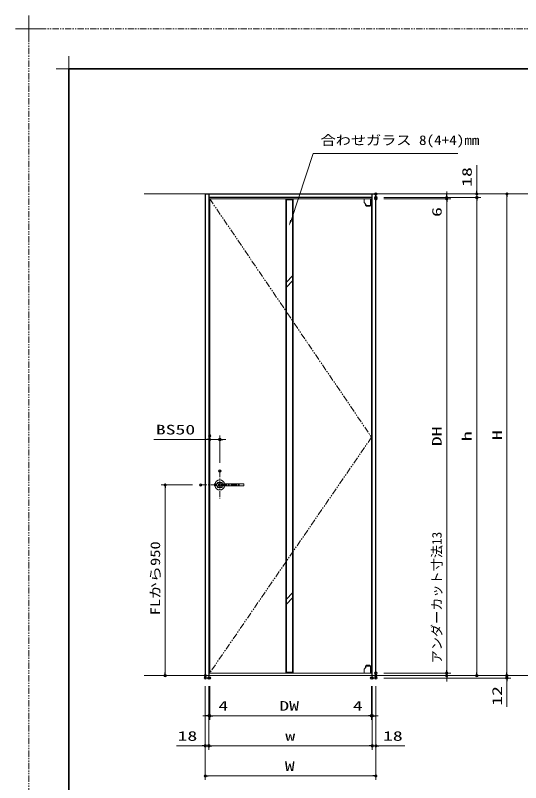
# Model space of a CAD drawing. Units: millimetres, scale not verified. Extents: x -1306 to 1306, y -607 to 607.
# Drawn here: x -1306 to -803, y -157 to 607 of the extents above; entities that cross this region are included whole.
import ezdxf
from ezdxf.enums import TextEntityAlignment as Align

# ---------------------------------------------------------------- set-up
doc = ezdxf.new("R2010")
doc.units = ezdxf.units.MM
doc.header["$LTSCALE"] = 5
doc.header["$PDMODE"] = 32
doc.header["$PDSIZE"] = 2.5
for name, pattern in [('USER1', [2.5, 1.25, -0.25, 0.25, -0.25, 0.25, -0.25]), ('USER2', [0.375, 0.25, -0.125]), ('USER3', [2, 1.25, -0.25, 0.25, -0.25])]:
    doc.linetypes.add(name, pattern=pattern)
for name, color, linetype, lineweight in [('0-1_線(白)', 7, 'Continuous', 30), ('0-2_線(水)', 4, 'Continuous', 9), ('0-3_線(黄)', 2, 'Continuous', 15), ('0-4_二点鎖線', 4, 'USER1', 9), ('0-5_点線(水)', 4, 'USER2', 9), ('0-6_寸法線', 3, 'Continuous', 13), ('0-7_0', 3, 'Continuous', 25), ('0-8_DEFPOINTS', 7, 'Continuous', 5), ('0-B_中心線', 3, 'USER3', 9), ('0-C_陰線', 1, 'USER1', 9), ('0-D_図面枠', 7, 'Continuous', 35), ('0-E_一般', 7, 'Continuous', 5)]:
    doc.layers.add(name, color=color, linetype=linetype, lineweight=lineweight)
doc.styles.add('ＭＳ ゴシック', font='')
doc.styles.get('ＭＳ ゴシック').set_extended_font_data('MS Gothic')

# ---------------------------------------------------------------- blocks, each defined once
blk = doc.blocks.new('_DOT')
at = {"layer": '0-7_0'}
blk.add_line((-2.5, 0), (-5, 0), dxfattribs=at)
for points in [[(0, 0), (-2.5, 0), (-2.48, 0.313)], [(0, 0), (-2.48, -0.313), (-2.5, 0)], [(0, 0), (-2.48, 0.313), (-2.421, 0.622)], [(0, 0), (-2.421, -0.622), (-2.48, -0.313)], [(0, 0), (-2.421, 0.622), (-2.324, 0.92)], [(0, 0), (-2.324, -0.92), (-2.421, -0.622)], [(0, 0), (-2.324, 0.92), (-2.191, 1.204)], [(0, 0), (-2.191, -1.204), (-2.324, -0.92)], [(0, 0), (-2.191, 1.204), (-2.023, 1.469)], [(0, 0), (-2.023, -1.469), (-2.191, -1.204)], [(0, 0), (-2.023, 1.469), (-1.822, 1.711)], [(0, 0), (-1.822, -1.711), (-2.023, -1.469)], [(0, 0), (-1.822, 1.711), (-1.594, 1.926)], [(0, 0), (-1.594, -1.926), (-1.822, -1.711)], [(0, 0), (-1.594, 1.926), (-1.34, 2.111)], [(0, 0), (-1.34, -2.111), (-1.594, -1.926)], [(0, 0), (-1.34, 2.111), (-1.064, 2.262)], [(0, 0), (-1.064, -2.262), (-1.34, -2.111)], [(0, 0), (-1.064, 2.262), (-0.773, 2.378)], [(0, 0), (-0.773, -2.378), (-1.064, -2.262)], [(0, 0), (-0.773, 2.378), (-0.468, 2.456)], [(0, 0), (-0.468, -2.456), (-0.773, -2.378)], [(0, 0), (-0.468, 2.456), (-0.157, 2.495)], [(0, 0), (-0.157, -2.495), (-0.468, -2.456)], [(0, 0), (-0.157, 2.495), (0.157, 2.495)], [(0, 0), (0.157, -2.495), (-0.157, -2.495)], [(0, 0), (0.157, 2.495), (0.468, 2.456)], [(0, 0), (0.468, 2.456), (0.773, 2.378)], [(0, 0), (0.773, 2.378), (1.064, 2.262)], [(0, 0), (1.064, 2.262), (1.34, 2.111)], [(0, 0), (1.34, 2.111), (1.594, 1.926)], [(0, 0), (1.594, 1.926), (1.822, 1.711)], [(0, 0), (1.822, 1.711), (2.023, 1.469)], [(0, 0), (2.023, 1.469), (2.191, 1.204)], [(0, 0), (2.191, 1.204), (2.324, 0.92)], [(0, 0), (2.324, 0.92), (2.421, 0.622)], [(0, 0), (2.421, 0.622), (2.48, 0.313)], [(0, 0), (2.48, 0.313), (2.5, 0)], [(0, 0), (0.468, -2.456), (0.157, -2.495)], [(0, 0), (0.773, -2.378), (0.468, -2.456)], [(0, 0), (1.064, -2.262), (0.773, -2.378)], [(0, 0), (1.34, -2.111), (1.064, -2.262)], [(0, 0), (1.594, -1.926), (1.34, -2.111)], [(0, 0), (1.822, -1.711), (1.594, -1.926)], [(0, 0), (2.023, -1.469), (1.822, -1.711)], [(0, 0), (2.191, -1.204), (2.023, -1.469)], [(0, 0), (2.324, -0.92), (2.191, -1.204)], [(0, 0), (2.421, -0.622), (2.324, -0.92)], [(0, 0), (2.48, -0.313), (2.421, -0.622)], [(0, 0), (2.5, 0), (2.48, -0.313)]]:
    blk.add_solid(points, dxfattribs=at)
blk = doc.blocks.new('グループ-13-1')
at = {"layer": '0-E_一般'}
for p, q in [((62041.6, -14029.5), (62041.6, -13365.5)), ((61709.6, -13697.5), (62373.6, -13697.5))]:
    blk.add_line(p, q, dxfattribs=at)

msp = doc.modelspace()

# ---------------------------------------------------------------- linework, layer by layer
at = {"layer": '0-1_線(白)'}
for p, q in [((-1116.927, 429.285), (-1116.927, -50.715)), ((-1116.927, 429.285), (-946.927, 429.285)), ((-1113.327, 429.285), (-1113.327, -50.715)), ((-950.527, -50.715), (-950.527, 429.285)), ((-946.927, -50.715), (-946.927, 429.285)), ((-950.527, 425.685), (-1113.327, 425.685))]:
    msp.add_line(p, q, dxfattribs=at)
at = {"layer": '0-2_線(水)'}
for p, q in [((-1036.727, -48.115), (-1036.727, 424.485)), ((-1036.027, -48.115), (-1036.027, 424.485)), ((-1036.027, 423.585), (-1030.027, 423.585)), ((-1030.027, 424.485), (-1030.027, -48.115)), ((-1029.327, 424.485), (-1029.327, -48.115)), ((-958.727, 421.031), (-958.727, 424.485)), ((-958.633, 420.773), (-956.666, 418.437)), ((-952.127, 417.95), (-952.127, 424.485)), ((-951.327, -48.115), (-951.327, 424.485)), ((-957.127, 417.95), (-957.127, 418.985)), ((-957.091, 417.785), (-952.163, 417.785)), ((-956.444, 417.102), (-957.01, 417.667)), ((-953.093, 416.985), (-956.161, 416.985)), ((-952.244, 417.667), (-952.81, 417.102)), ((-1030.027, 347.775), (-1036.027, 341.495)), ((-1030.027, 342.698), (-1036.027, 336.443)), ((-1030.027, 31.874), (-1036.027, 25.594)), ((-1030.027, 26.796), (-1036.027, 20.542)), ((-958.727, -44.461), (-958.727, -47.915)), ((-958.633, -44.204), (-956.666, -41.868)), ((-957.127, -41.381), (-957.127, -42.415)), ((-957.091, -41.215), (-952.163, -41.215)), ((-956.444, -40.533), (-957.01, -41.098)), ((-953.093, -40.415), (-956.161, -40.415)), ((-952.244, -41.098), (-952.81, -40.533)), ((-952.127, -41.381), (-952.127, -47.915)), ((-1112.527, -48.115), (-951.327, -48.115)), ((-1036.027, -47.215), (-1030.027, -47.215)), ((-1036.027, -48.115), (-1030.027, -48.115))]:
    msp.add_line(p, q, dxfattribs=at)
msp.add_lwpolyline([(-951.327, 424.485), (-1112.527, 424.485), (-1112.527, -48.115)], dxfattribs=at)
for centre, start, end in [((-958.327, 421.031), 180, 220.10091), ((-956.727, 417.95), 180, 225), ((-956.161, 417.385), 225, 270), ((-953.093, 417.385), 270, 315), ((-952.527, 417.95), 315, 0), ((-958.327, -44.461), 139.89909, 180), ((-956.727, -41.381), 135, 180), ((-956.161, -40.815), 90, 135), ((-953.093, -40.815), 45, 90), ((-952.527, -41.381), 0, 45)]:
    msp.add_arc(centre, 0.4, start, end, dxfattribs=at)
at = {"layer": '0-3_線(黄)'}
for p, q in [((-1177.907, 429.285), (-414.219, 429.285)), ((-1177.907, -50.715), (-411.373, -50.715))]:
    msp.add_line(p, q, dxfattribs=at)
at = {"layer": '0-4_二点鎖線'}
msp.add_lwpolyline([(-1112.527, 424.485), (-951.227, 186.885), (-1112.527, -48.115)], dxfattribs=at)
at = {"layer": '0-5_点線(水)'}
for p, q in [((-1116.927, -50.715), (-1116.927, -53.115)), ((-1116.927, -53.115), (-1113.327, -53.115)), ((-1113.327, -50.715), (-1113.327, -53.115)), ((-950.527, -50.715), (-950.527, -53.115)), ((-946.927, -53.115), (-950.527, -53.115)), ((-946.927, -50.715), (-946.927, -53.115))]:
    msp.add_line(p, q, dxfattribs=at)
at = {"layer": '0-6_寸法線'}
for p, q in [((-846.327, 432.285), (-846.327, 458.046)), ((-938.927, 429.285), (-842.327, 429.285)), ((-938.927, 429.285), (-812.327, 429.285)), ((-876.327, 428.685), (-876.327, 431.685)), ((-846.327, 425.685), (-846.327, 429.285)), ((-938.927, 425.685), (-842.327, 425.685)), ((-938.927, 425.685), (-872.327, 425.685)), ((-938.927, 425.685), (-842.327, 425.685)), ((-938.927, 424.485), (-872.327, 424.485)), ((-938.927, 424.485), (-872.327, 424.485)), ((-876.327, 425.685), (-876.327, 424.485)), ((-876.327, 421.485), (-876.327, 404.294)), ((-876.327, 421.485), (-876.327, -45.115)), ((-846.327, 422.685), (-846.327, 419.685)), ((-846.327, 422.685), (-846.327, -47.715)), ((-816.327, 426.285), (-816.327, -47.715)), ((-1115.527, 184.587), (-1168.308, 184.587)), ((-1102.527, 184.587), (-1112.527, 184.587)), ((-1102.527, 161.254), (-1102.527, 188.587)), ((-1099.527, 184.587), (-1096.527, 184.587)), ((-1112.527, 180.185), (-1112.527, 180.587)), ((-1129.541, 139.285), (-1160.927, 139.285)), ((-1107.507, 140.285), (-1078.747, 140.285)), ((-1107.507, 138.285), (-1078.747, 138.285)), ((-1104.927, 140.323), (-1100.127, 140.323)), ((-1104.927, 138.246), (-1100.127, 138.246)), ((-1104.678, 141.685), (-1100.376, 141.685)), ((-1156.927, 136.285), (-1156.927, -47.715)), ((-1104.678, 136.885), (-1100.376, 136.885)), ((-876.327, -45.115), (-876.327, 91.504)), ((-816.327, -47.715), (-816.327, -44.715)), ((-1124.927, -50.715), (-1160.927, -50.715)), ((-938.927, -48.115), (-872.327, -48.115)), ((-938.927, -48.115), (-872.327, -48.115)), ((-938.927, -50.715), (-842.327, -50.715)), ((-938.927, -50.715), (-872.327, -50.715)), ((-938.927, -50.715), (-812.327, -50.715)), ((-938.927, -50.715), (-812.327, -50.715)), ((-938.927, -53.115), (-812.327, -53.115)), ((-876.327, -50.715), (-876.327, -48.115)), ((-816.327, -50.715), (-816.327, -53.115)), ((-1116.927, -61.115), (-1116.927, -154.715)), ((-1116.927, -61.115), (-1116.927, -124.715)), ((-1113.327, -61.115), (-1113.327, -124.715)), ((-1113.327, -61.115), (-1113.327, -124.715)), ((-1113.327, -61.115), (-1113.327, -94.715)), ((-1112.527, -61.115), (-1112.527, -94.715)), ((-1112.527, -61.115), (-1112.527, -94.715)), ((-951.327, -61.115), (-951.327, -94.715)), ((-951.327, -61.115), (-951.327, -94.715)), ((-950.527, -61.115), (-950.527, -124.715)), ((-950.527, -61.115), (-950.527, -124.715)), ((-950.527, -61.115), (-950.527, -94.715)), ((-946.927, -61.115), (-946.927, -154.715)), ((-946.927, -61.115), (-946.927, -124.715)), ((-876.327, -53.715), (-876.327, -56.715)), ((-816.327, -56.115), (-816.327, -81.877)), ((-1116.327, -90.715), (-1119.327, -90.715)), ((-1113.327, -90.715), (-1112.527, -90.715)), ((-1109.527, -90.715), (-1091.384, -90.715)), ((-1109.527, -90.715), (-954.327, -90.715)), ((-954.327, -90.715), (-972.47, -90.715)), ((-950.527, -90.715), (-951.327, -90.715)), ((-947.527, -90.715), (-944.527, -90.715)), ((-1119.927, -120.715), (-1145.689, -120.715)), ((-1113.327, -120.715), (-1116.927, -120.715)), ((-953.527, -120.715), (-1110.327, -120.715)), ((-1110.327, -120.715), (-1107.327, -120.715)), ((-953.527, -120.715), (-956.527, -120.715)), ((-950.527, -120.715), (-946.927, -120.715)), ((-943.927, -120.715), (-918.165, -120.715)), ((-949.927, -150.715), (-1113.927, -150.715))]:
    msp.add_line(p, q, dxfattribs=at)
msp.add_lwpolyline([(-865.395, 469.518), (-1009.409, 469.518), (-1031.42, 402.966)], dxfattribs=at)
for centre, radius, start, end in [((-1091.727, 139.285), 16, 177.09771, 182.90229), ((-1107.507, 140.085), 0.2, 90, 177.09773), ((-1107.507, 138.485), 0.2, 182.90229, 270), ((-1102.527, 139.285), 5, 11.53696, 168.46304), ((-1102.527, 139.285), 5, 191.53695, 348.46305), ((-1054.927, 139.285), 50, 177.46804, 178.85401), ((-1054.927, 139.285), 50, 181.14599, 182.53196), ((-1104.678, 141.485), 0.2, 90, 177.46807), ((-1103.927, 140.123), 0.2, 90, 126.29305), ((-1103.927, 138.446), 0.2, 233.70828, 270), ((-1101.127, 140.123), 0.2, 53.70695, 90), ((-1101.127, 138.446), 0.2, 270, 306.29171), ((-1100.376, 141.485), 0.2, 2.53193, 90), ((-1150.127, 139.285), 50, 1.14599, 2.53196), ((-1150.127, 139.285), 50, 357.46804, 358.85401), ((-1078.747, 140.085), 0.2, 2.90227, 90), ((-1078.747, 138.485), 0.2, 270, 357.09771), ((-1094.527, 139.285), 16, 357.09771, 2.90229), ((-1104.678, 137.085), 0.2, 182.53196, 270), ((-1100.376, 137.085), 0.2, 270, 357.46804)]:
    msp.add_arc(centre, radius, start, end, dxfattribs=at)
msp.add_solid([(-1033.748, 397.435), (-1032.38, 403.37), (-1030.46, 402.561)], dxfattribs=at)
at = {"layer": '0-8_DEFPOINTS'}
for p, q in [((-1252.964, 541.55), (-1252.964, 566.45)), ((-1265.414, 554), (-1240.514, 554))]:
    msp.add_line(p, q, dxfattribs=at)
for p in [(-946.927, 429.285), (-946.927, 425.685), (-946.927, 424.485), (-876.327, 424.485), (-846.327, 425.685), (-1112.527, 188.185), (-1102.527, 184.587), (-1102.527, 153.254), (-1121.541, 139.285), (-1156.927, -50.715), (-1116.927, -50.715), (-1116.927, -53.115), (-1113.327, -53.115), (-1112.527, -53.115), (-951.327, -53.115), (-950.527, -53.115), (-946.927, -48.115), (-946.927, -50.715), (-946.927, -53.115), (-946.927, -53.115), (-876.327, -48.115), (-876.327, -50.715), (-846.327, -50.715), (-816.327, -50.715), (-816.327, -53.115), (-1112.527, -90.715), (-951.327, -90.715), (-950.527, -90.715), (-1116.927, -120.715), (-1113.327, -120.715), (-950.527, -120.715), (-1116.927, -150.715)]:
    msp.add_point(p, dxfattribs=at)
at = {"layer": '0-B_中心線'}
for p, q in [((-1102.527, 153.254), (-1102.527, 125.316)), ((-1121.541, 139.285), (-1082.913, 139.285))]:
    msp.add_line(p, q, dxfattribs=at)
at = {"layer": '0-C_陰線', "color": 4}
for p in [(387.036, 594), (-1292.964, -594)]:
    msp.add_line(p, (-1292.964, 594), dxfattribs=at)
at = {"layer": '0-D_図面枠'}
msp.add_lwpolyline([(-1252.964, -554), (347.036, -554), (347.036, 554), (-1252.964, 554)], close=True, dxfattribs=at)

# ---------------------------------------------------------------- block references
at = {"layer": '0-6_寸法線', "xscale": 0.6, "yscale": 0.6}
for p, rotation in [((-876.327, 425.685), 270), ((-846.327, 429.285), 270), ((-816.327, 429.285), 90), ((-876.327, 424.485), 90), ((-876.327, 424.485), 90), ((-846.327, 425.685), 90), ((-846.327, 425.685), 90), ((-1102.527, 184.587), 180), ((-1156.927, 139.285), 90), ((-876.327, -48.115), 270), ((-876.327, -48.115), 270), ((-1156.927, -50.715), 270), ((-876.327, -50.715), 90), ((-846.327, -50.715), 270), ((-816.327, -50.715), 270), ((-816.327, -50.715), 270), ((-816.327, -53.115), 90), ((-1112.527, -90.715), 180), ((-1112.527, -90.715), 180), ((-950.527, -90.715), 180), ((-1113.327, -120.715), 180), ((-1113.327, -120.715), 180), ((-946.927, -120.715), 180), ((-1116.927, -150.715), 180)]:
    msp.add_blockref('_DOT', p, dxfattribs=dict(at, rotation=rotation))
for p in [(-1112.527, 184.587), (-1113.327, -90.715), (-951.327, -90.715), (-951.327, -90.715), (-1116.927, -120.715), (-950.527, -120.715), (-950.527, -120.715), (-946.927, -150.715)]:
    msp.add_blockref('_DOT', p, dxfattribs=at)
at = {"layer": '0-C_陰線', "xscale": 0.04, "yscale": 0.04}
msp.add_blockref('グループ-13-1', (-3774.629, 1141.9), dxfattribs=at)

# ---------------------------------------------------------------- texts
at = {"layer": '0-6_寸法線', "style": 'ＭＳ ゴシック'}
for s, height, width, p in [('合わせガラス 8(4+4)mm', 9.621, 1.15, (-1002.009, 475.197)), ('BS50', 9.604, 1.5, (-1166.213, 186.737)), ('4', 9.604, 1.5, (-1103.956, -88.566)), ('DW', 9.604, 1.5, (-1043.117, -88.566)), ('4', 9.604, 1.5, (-969.898, -88.566)), ('18', 9.604, 1.5, (-1144.546, -118.566)), ('18', 9.604, 1.5, (-939.784, -118.566)), ('w', 9.604, 1.5, (-1037.165, -118.566)), ('W', 9.604, 1.5, (-1037.641, -148.566))]:
    msp.add_text(s, height=height, dxfattribs=dict(at, width=width)).set_placement(p, align=Align.BOTTOM_LEFT)
for s, height, width, p in [('18', 9.604, 1.5, (-848.477, 436.427)), ('6', 9.604, 1.5, (-878.477, 406.389)), ('DH', 9.604, 1.5, (-878.477, 177.946)), ('h', 9.604, 1.5, (-848.477, 182.961)), ('H', 9.604, 1.5, (-818.477, 184.046)), ('FLから950', 9.621, 1.25, (-1159.077, 9.427)), ('12', 9.604, 1.5, (-818.477, -80.734))]:
    msp.add_text(s, height=height, rotation=90, dxfattribs=dict(at, width=width)).set_placement(p, align=Align.BOTTOM_LEFT)
msp.add_text('アンダーカット寸法13', height=9.621, rotation=90, dxfattribs=at).set_placement((-878.477, -38.598), align=Align.BOTTOM_LEFT)

doc.saveas('drawing.dxf')
